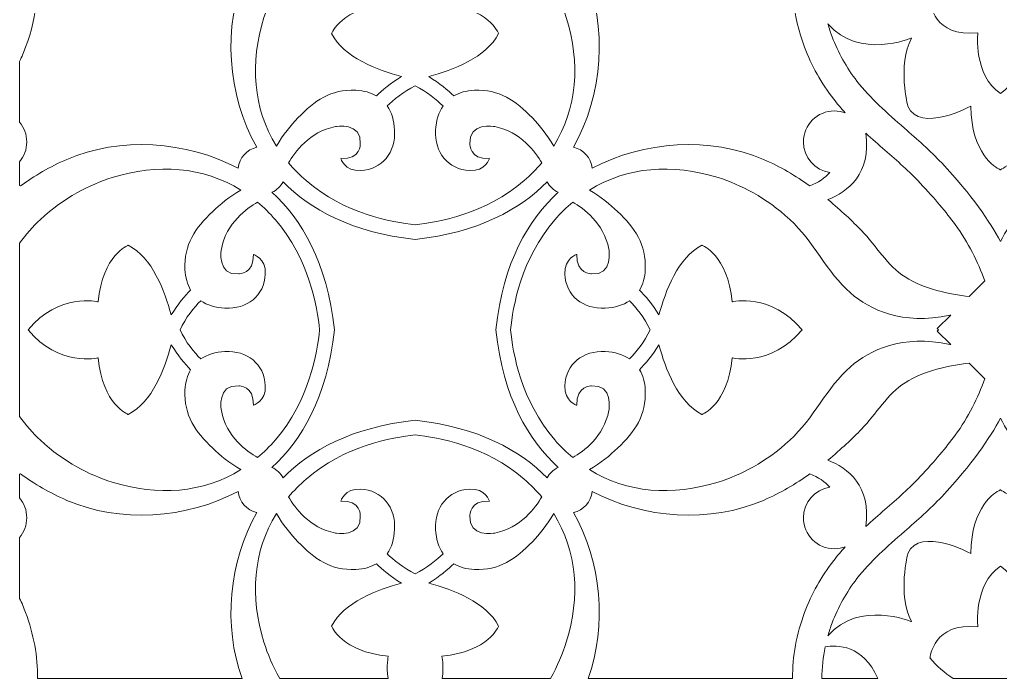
# Model space of a CAD drawing. Header units: millimetres. Extents: x -1200 to 1200, y -590 to 590.
# Drawn here: x -1200 to -593, y -590 to -182 of the extents above; entities that cross this region are included whole.
import ezdxf

# ---------------------------------------------------------------- set-up
doc = ezdxf.new("R2010")
doc.units = ezdxf.units.MM
doc.header["$MEASUREMENT"] = 0
doc.layers.add('Layer 1', color=7, linetype='Continuous')

msp = doc.modelspace()

# ---------------------------------------------------------------- linework, layer by layer
at = {"layer": 'Layer 1', "color": 250, "lineweight": 20}
for points, knots in [([(-1200.0497, -207.601), (-1200.0497, -207.601), (-1200.0497, -245.2338), (-1200.0497, -245.2338), (-1197.2765, -248.5623), (-1195.6077, -252.8428), (-1195.6077, -257.5129), (-1195.6077, -262.1831), (-1197.2765, -266.4647), (-1200.0497, -269.7931), (-1200.0497, -269.7931), (-1200.0497, -284.599), (-1200.0497, -284.599), (-1200.0497, -284.599), (-1199.5952, -284.7801), (-1199.5952, -284.7801), (-1190.8759, -278.6065), (-1181.1965, -272.8387), (-1170.8064, -268.3313), (-1138.3046, -254.2364), (-1096.509, -256.7724), (-1064.7497, -273.8875), (-1064.1457, -267.4351), (-1059.3965, -262.1831), (-1053.1951, -260.8241), (-1071.4789, -228.7891), (-1074.5084, -185.6988), (-1060.0626, -152.3729), (-1048.7918, -126.3692), (-1029.6325, -104.8169), (-1015.928, -91.5989), (-1006.9362, -82.9289), (-993.848, -75.2192), (-987.1677, -64.6206), (-979.7246, -52.8206), (-976.4541, -37.1582), (-975.0243, -24.8485), (-975.0243, -24.8485), (-983.3073, -16.564), (-983.3073, -16.564), (-993.4738, -20.6026), (-1003.3107, -25.4344), (-1013.049, -32.4788), (-1020.8043, -38.0909), (-1029.8186, -45.4517), (-1040.0664, -55.1094), (-1047.1981, -61.8293), (-1053.8216, -69.3976), (-1060.446, -76.9648), (-1070.3022, -88.2267), (-1080.1657, -99.4947), (-1092.0681, -108.7302), (-1101.965, -116.4114), (-1112.9338, -122.4823), (-1124.3745, -126.772), (-1143.9609, -134.1205), (-1164.9437, -136.214), (-1184.3623, -132.2529), (-1187.3043, -131.6527), (-1190.2097, -130.9121), (-1193.0694, -130.0323), (-1192.1918, -132.8938), (-1191.4514, -135.8), (-1190.8514, -138.7439), (-1186.8904, -158.1691), (-1188.9843, -179.1569), (-1196.3308, -198.749), (-1197.4504, -201.7356), (-1198.6911, -204.6886), (-1200.0497, -207.601)], [0, 0, 0, 0, 0.04347826, 0.04347826, 0.04347826, 0.08695652, 0.08695652, 0.08695652, 0.13043478, 0.13043478, 0.13043478, 0.17391304, 0.17391304, 0.17391304, 0.2173913, 0.2173913, 0.2173913, 0.26086957, 0.26086957, 0.26086957, 0.30434783, 0.30434783, 0.30434783, 0.34782609, 0.34782609, 0.34782609, 0.39130435, 0.39130435, 0.39130435, 0.43478261, 0.43478261, 0.43478261, 0.47826087, 0.47826087, 0.47826087, 0.52173913, 0.52173913, 0.52173913, 0.56521739, 0.56521739, 0.56521739, 0.60869565, 0.60869565, 0.60869565, 0.65217391, 0.65217391, 0.65217391, 0.69565217, 0.69565217, 0.69565217, 0.73913043, 0.73913043, 0.73913043, 0.7826087, 0.7826087, 0.7826087, 0.82608696, 0.82608696, 0.82608696, 0.86956522, 0.86956522, 0.86956522, 0.91304348, 0.91304348, 0.91304348, 0.95652174, 0.95652174, 0.95652174, 1, 1, 1, 1]), ([(-845.588, -273.8875), (-846.1931, -267.4351), (-850.9412, -262.1831), (-857.1436, -260.8241), (-838.8589, -228.7891), (-835.8304, -185.6988), (-850.2752, -152.3729), (-861.5449, -126.3692), (-880.7053, -104.8169), (-894.4086, -91.5989), (-903.4016, -82.9289), (-916.4897, -75.2192), (-923.17, -64.6206), (-930.611, -52.8206), (-933.8836, -37.1582), (-935.3135, -24.8485), (-935.3135, -24.8485), (-927.0294, -16.564), (-927.0294, -16.564), (-916.864, -20.6026), (-907.0271, -25.4344), (-897.2887, -32.4788), (-889.5344, -38.0909), (-880.5192, -45.4517), (-870.2724, -55.1094), (-863.1406, -61.8293), (-856.5151, -69.3976), (-849.8917, -76.9648), (-840.0355, -88.2267), (-830.1721, -99.4947), (-818.2697, -108.7302), (-808.3718, -116.4114), (-797.404, -122.4823), (-785.9633, -126.772), (-766.3768, -134.1205), (-745.3952, -136.214), (-725.9755, -132.2529), (-723.0334, -131.6527), (-720.1269, -130.9121), (-717.2684, -130.0323), (-718.146, -132.8938), (-718.8863, -135.8), (-719.4864, -138.7439), (-723.4473, -158.1691), (-721.3545, -179.1569), (-714.008, -198.749), (-709.7185, -210.1929), (-703.6493, -221.1639), (-695.9714, -231.0647), (-693.6904, -234.0035), (-691.2893, -236.8192), (-688.7917, -239.5404), (-690.8897, -238.7499), (-693.1656, -238.3176), (-695.5412, -238.3176), (-706.1368, -238.3176), (-714.7311, -246.9143), (-714.7311, -257.5129), (-714.7311, -267.1686), (-707.5992, -275.1601), (-698.3175, -276.5059), (-701.5646, -279.8902), (-705.6355, -282.7853), (-710.7426, -284.7801), (-719.4619, -278.6065), (-729.1412, -272.8387), (-739.5324, -268.3313), (-772.0331, -254.2364), (-813.8287, -256.7724), (-845.588, -273.8875)], [0, 0, 0, 0, 0.04347826, 0.04347826, 0.04347826, 0.08695652, 0.08695652, 0.08695652, 0.13043478, 0.13043478, 0.13043478, 0.17391304, 0.17391304, 0.17391304, 0.2173913, 0.2173913, 0.2173913, 0.26086957, 0.26086957, 0.26086957, 0.30434783, 0.30434783, 0.30434783, 0.34782609, 0.34782609, 0.34782609, 0.39130435, 0.39130435, 0.39130435, 0.43478261, 0.43478261, 0.43478261, 0.47826087, 0.47826087, 0.47826087, 0.52173913, 0.52173913, 0.52173913, 0.56521739, 0.56521739, 0.56521739, 0.60869565, 0.60869565, 0.60869565, 0.65217391, 0.65217391, 0.65217391, 0.69565217, 0.69565217, 0.69565217, 0.73913043, 0.73913043, 0.73913043, 0.7826087, 0.7826087, 0.7826087, 0.82608696, 0.82608696, 0.82608696, 0.86956522, 0.86956522, 0.86956522, 0.91304348, 0.91304348, 0.91304348, 0.95652174, 0.95652174, 0.95652174, 1, 1, 1, 1]), ([(-955.1693, -44.587), (-955.1693, -44.587), (-955.1053, -44.6481), (-955.1053, -44.6481), (-955.1053, -44.6481), (-946.7358, -36.2752), (-946.7358, -36.2752), (-946.7358, -36.2752), (-946.7968, -36.8275), (-946.7968, -36.8275), (-953.2056, -66.5452), (-943.5203, -86.357), (-933.0345, -98.4001), (-920.1915, -113.1491), (-901.1145, -121.1873), (-887.4894, -136.0126), (-873.8867, -150.8104), (-866.0022, -166.2898), (-861.5612, -180.4508), (-852.7077, -208.6782), (-854.8199, -236.7745), (-869.3094, -260.1425), (-873.491, -253.089), (-878.168, -247.3018), (-882.5704, -242.709), (-893.0023, -231.8256), (-902.9043, -224.832), (-918.487, -225.5237), (-923.5066, -225.7496), (-927.7656, -226.9743), (-931.2395, -229.0414), (-934.6158, -225.775), (-940.1603, -220.9045), (-946.7074, -217.0705), (-931.8487, -212.9445), (-911.0297, -205.2969), (-903.485, -190.3842), (-903.485, -190.3842), (-909.5165, -174.4816), (-938.5728, -171.7381), (-938.5728, -171.7381), (-932.8871, -147.9378), (-955.1693, -128.9835), (-977.4507, -147.9378), (-971.765, -171.7381), (-971.765, -171.7381), (-1000.8222, -174.4816), (-1006.8528, -190.3842), (-1006.8528, -190.3842), (-999.3091, -205.2969), (-978.489, -212.9445), (-963.6293, -217.0705), (-970.1775, -220.9045), (-975.7209, -225.775), (-979.0972, -229.0414), (-982.5711, -226.9743), (-986.8301, -225.7496), (-991.8507, -225.5237), (-1007.4335, -224.832), (-1017.3344, -231.8256), (-1027.7663, -242.709), (-1032.1697, -247.3018), (-1036.8477, -253.089), (-1041.0294, -260.1425), (-1055.5168, -236.7745), (-1057.6311, -208.6782), (-1048.7765, -180.4508), (-1044.3365, -166.2898), (-1036.4521, -150.8104), (-1022.8484, -136.0126), (-1009.2243, -121.1873), (-990.1463, -113.1491), (-977.3033, -98.4001), (-966.8185, -86.357), (-957.1331, -66.5452), (-963.5409, -36.8275), (-963.5409, -36.8275), (-963.6009, -36.2752), (-963.6009, -36.2752), (-963.6009, -36.2752), (-955.2304, -44.6481), (-955.2304, -44.6481), (-955.2304, -44.6481), (-955.1693, -44.587), (-955.1693, -44.587)], [0, 0, 0, 0, 0.03571429, 0.03571429, 0.03571429, 0.07142857, 0.07142857, 0.07142857, 0.10714286, 0.10714286, 0.10714286, 0.14285714, 0.14285714, 0.14285714, 0.17857143, 0.17857143, 0.17857143, 0.21428571, 0.21428571, 0.21428571, 0.25, 0.25, 0.25, 0.28571429, 0.28571429, 0.28571429, 0.32142857, 0.32142857, 0.32142857, 0.35714286, 0.35714286, 0.35714286, 0.39285714, 0.39285714, 0.39285714, 0.42857143, 0.42857143, 0.42857143, 0.46428571, 0.46428571, 0.46428571, 0.5, 0.5, 0.5, 0.53571429, 0.53571429, 0.53571429, 0.57142857, 0.57142857, 0.57142857, 0.60714286, 0.60714286, 0.60714286, 0.64285714, 0.64285714, 0.64285714, 0.67857143, 0.67857143, 0.67857143, 0.71428571, 0.71428571, 0.71428571, 0.75, 0.75, 0.75, 0.78571429, 0.78571429, 0.78571429, 0.82142857, 0.82142857, 0.82142857, 0.85714286, 0.85714286, 0.85714286, 0.89285714, 0.89285714, 0.89285714, 0.92857143, 0.92857143, 0.92857143, 0.96428571, 0.96428571, 0.96428571, 1, 1, 1, 1]), ([(-592.7694, -145.5075), (-585.1036, -147.5075), (-561.4728, -154.7482), (-549.182, -170.6873), (-549.182, -170.6873), (-551.3745, -193.1724), (-578.7873, -189.8816), (-578.7873, -189.8816), (-576.0802, -216.4591), (-592.7694, -227.5379), (-609.4585, -216.4591), (-606.7493, -189.8816), (-606.7493, -189.8816), (-634.1633, -193.1724), (-636.3558, -170.6873), (-636.3558, -170.6873), (-624.064, -154.7482), (-600.4331, -147.5075), (-592.7694, -145.5075)], [0, 0, 0, 0, 0.16666667, 0.16666667, 0.16666667, 0.33333333, 0.33333333, 0.33333333, 0.5, 0.5, 0.5, 0.66666667, 0.66666667, 0.66666667, 0.83333333, 0.83333333, 0.83333333, 1, 1, 1, 1]), ([(-592.7694, -319.2422), (-586.3016, -307.0353), (-575.2636, -290.5611), (-556.4501, -270.5845), (-549.2511, -262.941), (-541.2833, -255.9616), (-533.3165, -248.9854), (-522.732, -239.7173), (-512.1426, -230.4411), (-503.9877, -219.9248), (-497.408, -211.4431), (-492.2307, -202.0967), (-488.5921, -192.3942), (-487.6026, -189.7545), (-486.726, -187.0894), (-485.9643, -184.4069), (-505.3972, -206.8055), (-537.667, -193.1724), (-537.667, -193.1724), (-528.8958, -210.1736), (-535.4745, -235.4001), (-535.4745, -235.4001), (-543.1504, -252.4013), (-574.4013, -235.4001), (-574.4013, -235.4001), (-574.8925, -264.89), (-589.4735, -273.2334), (-592.4958, -274.6484), (-592.4958, -274.6484), (-592.4958, -274.8844), (-592.4958, -274.8844), (-592.4958, -274.8844), (-592.5924, -274.8488), (-592.7694, -274.7725), (-592.9463, -274.8488), (-593.0409, -274.8844), (-593.0409, -274.8844), (-593.0409, -274.8844), (-593.0409, -274.6484), (-593.0409, -274.6484), (-596.0633, -273.2334), (-610.6453, -264.89), (-611.1355, -235.4001), (-611.1355, -235.4001), (-642.3864, -252.4013), (-650.0623, -235.4001), (-650.0623, -235.4001), (-656.6419, -210.1736), (-647.8697, -193.1724), (-647.8697, -193.1724), (-680.1416, -206.8076), (-699.5724, -184.4048), (-698.8108, -187.0894), (-697.9361, -189.7545), (-696.9457, -192.3942), (-693.308, -202.0967), (-688.1297, -211.4431), (-681.5511, -219.9248), (-673.3972, -230.4401), (-662.8046, -239.7173), (-652.2202, -248.9854), (-644.2534, -255.9616), (-636.2867, -262.941), (-629.0877, -270.5845), (-610.2751, -290.5611), (-599.2352, -307.0353), (-592.7694, -319.2422)], [0, 0, 0, 0, 0.04545455, 0.04545455, 0.04545455, 0.09090909, 0.09090909, 0.09090909, 0.13636364, 0.13636364, 0.13636364, 0.18181818, 0.18181818, 0.18181818, 0.22727273, 0.22727273, 0.22727273, 0.27272727, 0.27272727, 0.27272727, 0.31818182, 0.31818182, 0.31818182, 0.36363636, 0.36363636, 0.36363636, 0.40909091, 0.40909091, 0.40909091, 0.45454545, 0.45454545, 0.45454545, 0.5, 0.5, 0.5, 0.54545455, 0.54545455, 0.54545455, 0.59090909, 0.59090909, 0.59090909, 0.63636364, 0.63636364, 0.63636364, 0.68181818, 0.68181818, 0.68181818, 0.72727273, 0.72727273, 0.72727273, 0.77272727, 0.77272727, 0.77272727, 0.81818182, 0.81818182, 0.81818182, 0.86363636, 0.86363636, 0.86363636, 0.90909091, 0.90909091, 0.90909091, 0.95454545, 0.95454545, 0.95454545, 1, 1, 1, 1]), ([(-955.1693, -222.8769), (-948.0284, -226.1331), (-941.5992, -231.6761), (-937.8731, -235.2709), (-940.6219, -239.282), (-942.1707, -244.3763), (-942.4758, -250.2753), (-943.1897, -264.0497), (-934.8671, -274.6708), (-921.3283, -275.3085), (-911.4965, -275.7714), (-909.1839, -267.8817), (-909.1839, -267.8817), (-921.5215, -268.431), (-921.247, -258.8038), (-921.247, -258.8038), (-922.3432, -245.0517), (-905.8931, -248.075), (-905.8931, -248.075), (-889.6362, -251.1348), (-880.4612, -264.0111), (-876.7992, -270.4736), (-880.0371, -274.3381), (-883.6656, -278.0328), (-887.702, -281.53), (-911.3195, -302.001), (-940.8293, -307.431), (-955.1693, -308.8704), (-969.5094, -307.431), (-999.0182, -302.001), (-1022.6358, -281.53), (-1026.6721, -278.0328), (-1030.3016, -274.3381), (-1033.5395, -270.4736), (-1029.8765, -264.0111), (-1020.7016, -251.1348), (-1004.4447, -248.075), (-1004.4447, -248.075), (-987.9944, -245.0517), (-989.0908, -258.8038), (-989.0908, -258.8038), (-988.8161, -268.431), (-1001.1548, -267.8817), (-1001.1548, -267.8817), (-998.8413, -275.7714), (-989.0093, -275.3085), (-975.4707, -274.6708), (-967.149, -264.0497), (-967.863, -250.2753), (-968.168, -244.3763), (-969.7159, -239.282), (-972.4656, -235.2709), (-968.7385, -231.6761), (-962.3094, -226.1331), (-955.1693, -222.8769)], [0, 0, 0, 0, 0.05555556, 0.05555556, 0.05555556, 0.11111111, 0.11111111, 0.11111111, 0.16666667, 0.16666667, 0.16666667, 0.22222222, 0.22222222, 0.22222222, 0.27777778, 0.27777778, 0.27777778, 0.33333333, 0.33333333, 0.33333333, 0.38888889, 0.38888889, 0.38888889, 0.44444444, 0.44444444, 0.44444444, 0.5, 0.5, 0.5, 0.55555556, 0.55555556, 0.55555556, 0.61111111, 0.61111111, 0.61111111, 0.66666667, 0.66666667, 0.66666667, 0.72222222, 0.72222222, 0.72222222, 0.77777778, 0.77777778, 0.77777778, 0.83333333, 0.83333333, 0.83333333, 0.88888889, 0.88888889, 0.88888889, 0.94444444, 0.94444444, 0.94444444, 1, 1, 1, 1]), ([(-699.5664, -293.2924), (-691.3554, -299.992), (-684.3293, -306.7169), (-678.7748, -312.4806), (-670.1063, -321.473), (-662.3989, -334.5659), (-651.8043, -341.2492), (-640.0067, -348.6923), (-624.3507, -351.9658), (-612.0436, -353.396), (-612.0436, -353.396), (-602.3805, -343.7282), (-602.3805, -343.7282), (-606.9355, -331.6892), (-612.3151, -320.176), (-620.8158, -308.6355), (-626.2809, -301.2177), (-633.3142, -292.6922), (-642.366, -283.0813), (-649.0829, -275.9484), (-656.649, -269.3211), (-664.2141, -262.6958), (-668.2067, -259.1985), (-672.2012, -255.7012), (-676.1043, -252.1124), (-672.5297, -277.2952), (-687.2744, -288.4229), (-699.5664, -293.2924)], [0, 0, 0, 0, 0.11111111, 0.11111111, 0.11111111, 0.22222222, 0.22222222, 0.22222222, 0.33333333, 0.33333333, 0.33333333, 0.44444444, 0.44444444, 0.44444444, 0.55555556, 0.55555556, 0.55555556, 0.66666667, 0.66666667, 0.66666667, 0.77777778, 0.77777778, 0.77777778, 0.88888889, 0.88888889, 0.88888889, 1, 1, 1, 1]), ([(-1200.0497, -320.3398), (-1200.0497, -320.3398), (-1200.0497, -427.6669), (-1200.0497, -427.6669), (-1196.168, -432.9067), (-1192.0311, -437.9726), (-1187.1619, -442.4494), (-1172.3683, -456.0561), (-1156.8925, -463.9428), (-1142.7355, -468.385), (-1114.5172, -477.2412), (-1086.428, -475.1283), (-1063.0687, -460.6367), (-1070.1192, -456.4528), (-1075.9037, -451.7735), (-1080.4962, -447.3699), (-1091.3755, -436.935), (-1098.368, -427.0302), (-1097.6755, -411.4429), (-1097.4517, -406.4218), (-1096.2264, -402.1626), (-1094.1599, -398.6867), (-1097.4263, -395.3094), (-1102.2935, -389.7635), (-1106.1283, -383.2145), (-1110.2531, -398.0774), (-1117.8965, -418.9023), (-1132.805, -426.4492), (-1132.805, -426.4492), (-1148.705, -420.416), (-1151.4456, -391.3514), (-1151.4456, -391.3514), (-1175.766, -397.1669), (-1194.8135, -374.0044), (-1175.766, -350.8418), (-1151.4456, -356.6563), (-1151.4456, -356.6563), (-1148.705, -327.5907), (-1132.805, -321.5575), (-1132.805, -321.5575), (-1117.8965, -329.1033), (-1110.2531, -349.9293), (-1106.1283, -364.7922), (-1102.2935, -358.2433), (-1097.4263, -352.6972), (-1094.1599, -349.321), (-1096.2264, -345.8451), (-1097.4517, -341.5859), (-1097.6755, -336.5648), (-1098.368, -320.9756), (-1091.3755, -311.0717), (-1080.4962, -300.6379), (-1075.9037, -296.2322), (-1070.1192, -291.5549), (-1063.0687, -287.3721), (-1086.428, -272.8784), (-1114.5172, -270.7655), (-1142.7355, -279.6227), (-1156.8925, -284.064), (-1172.3683, -291.9507), (-1187.1619, -305.5563), (-1192.0311, -310.0341), (-1196.168, -315.1), (-1200.0497, -320.3398)], [0, 0, 0, 0, 0.04761905, 0.04761905, 0.04761905, 0.0952381, 0.0952381, 0.0952381, 0.14285714, 0.14285714, 0.14285714, 0.19047619, 0.19047619, 0.19047619, 0.23809524, 0.23809524, 0.23809524, 0.28571429, 0.28571429, 0.28571429, 0.33333333, 0.33333333, 0.33333333, 0.38095238, 0.38095238, 0.38095238, 0.42857143, 0.42857143, 0.42857143, 0.47619048, 0.47619048, 0.47619048, 0.52380952, 0.52380952, 0.52380952, 0.57142857, 0.57142857, 0.57142857, 0.61904762, 0.61904762, 0.61904762, 0.66666667, 0.66666667, 0.66666667, 0.71428571, 0.71428571, 0.71428571, 0.76190476, 0.76190476, 0.76190476, 0.80952381, 0.80952381, 0.80952381, 0.85714286, 0.85714286, 0.85714286, 0.9047619, 0.9047619, 0.9047619, 0.95238095, 0.95238095, 0.95238095, 1, 1, 1, 1]), ([(-715.5243, -374.0044), (-734.5727, -397.1669), (-758.8921, -391.3514), (-758.8921, -391.3514), (-761.6337, -420.416), (-777.5328, -426.4492), (-777.5328, -426.4492), (-792.4403, -418.9023), (-800.0856, -398.0774), (-804.2094, -383.2145), (-808.0443, -389.7635), (-812.9125, -395.3094), (-816.1788, -398.6867), (-814.1104, -402.1626), (-812.887, -406.4218), (-812.6623, -411.4429), (-811.9707, -427.0302), (-818.9613, -436.935), (-829.8416, -447.3699), (-834.4341, -451.7735), (-840.2185, -456.4528), (-847.2701, -460.6367), (-823.9087, -475.1283), (-795.8215, -477.2412), (-767.6012, -468.385), (-753.4443, -463.9428), (-737.9683, -456.0561), (-723.1758, -442.4494), (-708.3548, -428.8205), (-700.3178, -409.739), (-685.5751, -396.8913), (-673.5355, -386.4025), (-653.7273, -376.7143), (-624.0202, -383.125), (-624.0202, -383.125), (-623.468, -383.186), (-623.468, -383.186), (-623.468, -383.186), (-631.8375, -374.8141), (-631.8375, -374.8141), (-631.8375, -374.8141), (-631.029, -374.0044), (-631.029, -374.0044), (-631.029, -374.0044), (-631.8375, -373.1957), (-631.8375, -373.1957), (-631.8375, -373.1957), (-623.468, -364.8228), (-623.468, -364.8228), (-623.468, -364.8228), (-624.0202, -364.8828), (-624.0202, -364.8828), (-653.7273, -371.2924), (-673.5355, -361.6042), (-685.5751, -351.1144), (-700.3178, -338.2697), (-708.3548, -319.1862), (-723.1758, -305.5563), (-737.9683, -291.9507), (-753.4443, -284.064), (-767.6012, -279.6227), (-795.8215, -270.7655), (-823.9087, -272.8784), (-847.2701, -287.3721), (-840.2185, -291.5549), (-834.4341, -296.2322), (-829.8416, -300.6379), (-818.9613, -311.0717), (-811.9707, -320.9756), (-812.6623, -336.5648), (-812.887, -341.5859), (-814.1104, -345.8451), (-816.1788, -349.321), (-812.9125, -352.6972), (-808.0443, -358.2433), (-804.2094, -364.7922), (-800.0856, -349.9293), (-792.4403, -329.1033), (-777.5328, -321.5575), (-777.5328, -321.5575), (-761.6337, -327.5907), (-758.8921, -356.6563), (-758.8921, -356.6563), (-734.5727, -350.8418), (-715.5243, -374.0044)], [0, 0, 0, 0, 0.03571429, 0.03571429, 0.03571429, 0.07142857, 0.07142857, 0.07142857, 0.10714286, 0.10714286, 0.10714286, 0.14285714, 0.14285714, 0.14285714, 0.17857143, 0.17857143, 0.17857143, 0.21428571, 0.21428571, 0.21428571, 0.25, 0.25, 0.25, 0.28571429, 0.28571429, 0.28571429, 0.32142857, 0.32142857, 0.32142857, 0.35714286, 0.35714286, 0.35714286, 0.39285714, 0.39285714, 0.39285714, 0.42857143, 0.42857143, 0.42857143, 0.46428571, 0.46428571, 0.46428571, 0.5, 0.5, 0.5, 0.53571429, 0.53571429, 0.53571429, 0.57142857, 0.57142857, 0.57142857, 0.60714286, 0.60714286, 0.60714286, 0.64285714, 0.64285714, 0.64285714, 0.67857143, 0.67857143, 0.67857143, 0.71428571, 0.71428571, 0.71428571, 0.75, 0.75, 0.75, 0.78571429, 0.78571429, 0.78571429, 0.82142857, 0.82142857, 0.82142857, 0.85714286, 0.85714286, 0.85714286, 0.89285714, 0.89285714, 0.89285714, 0.92857143, 0.92857143, 0.92857143, 0.96428571, 0.96428571, 0.96428571, 1, 1, 1, 1]), ([(-955.1693, -430.0239), (-915.7758, -434.3583), (-890.107, -448.7482), (-873.3751, -465.7311), (-871.8619, -462.9062), (-869.4588, -460.6316), (-866.5412, -459.2777), (-884.8534, -442.5482), (-900.7036, -416.0297), (-905.1721, -374.0044), (-900.7036, -331.978), (-884.8534, -305.4586), (-866.5412, -288.73), (-869.4588, -287.3771), (-871.8619, -285.0995), (-873.3751, -282.2767), (-890.107, -299.2585), (-915.7758, -313.6484), (-955.1693, -317.9839), (-994.5629, -313.6484), (-1020.2307, -299.2585), (-1036.9626, -282.2767), (-1038.4769, -285.0995), (-1040.8778, -287.3771), (-1043.7954, -288.73), (-1025.4833, -305.4586), (-1009.6342, -331.978), (-1005.1657, -374.0044), (-1009.6342, -416.0297), (-1025.4833, -442.5482), (-1043.7954, -459.2777), (-1040.8778, -460.6316), (-1038.4769, -462.9062), (-1036.9626, -465.7311), (-1020.2307, -448.7482), (-994.5629, -434.3583), (-955.1693, -430.0239)], [0, 0, 0, 0, 0.08333333, 0.08333333, 0.08333333, 0.16666667, 0.16666667, 0.16666667, 0.25, 0.25, 0.25, 0.33333333, 0.33333333, 0.33333333, 0.41666667, 0.41666667, 0.41666667, 0.5, 0.5, 0.5, 0.58333333, 0.58333333, 0.58333333, 0.66666667, 0.66666667, 0.66666667, 0.75, 0.75, 0.75, 0.83333333, 0.83333333, 0.83333333, 0.91666667, 0.91666667, 0.91666667, 1, 1, 1, 1]), ([(-1014.2795, -374.0044), (-1015.6057, -388.0484), (-1020.8602, -418.1933), (-1041.6874, -442.2379), (-1045.1836, -446.2743), (-1048.8772, -449.9038), (-1052.7385, -453.1427), (-1059.1992, -449.4806), (-1072.0728, -440.302), (-1075.1308, -424.0404), (-1075.1308, -424.0404), (-1078.1551, -407.5856), (-1064.406, -408.6832), (-1064.406, -408.6832), (-1054.7826, -408.4074), (-1055.3307, -420.7497), (-1055.3307, -420.7497), (-1047.4422, -418.4354), (-1047.9049, -408.6018), (-1048.5437, -395.0602), (-1059.1616, -386.7341), (-1072.9311, -387.4472), (-1078.8304, -387.7524), (-1083.9213, -389.3027), (-1087.9321, -392.0512), (-1091.6491, -388.1949), (-1097.4538, -381.4434), (-1100.6542, -374.0044), (-1097.4538, -366.5633), (-1091.6491, -359.8118), (-1087.9321, -355.9555), (-1083.9213, -358.7061), (-1078.8304, -360.2543), (-1072.9311, -360.5595), (-1059.1616, -361.2726), (-1048.5437, -352.9485), (-1047.9049, -339.407), (-1047.4422, -329.5723), (-1055.3307, -327.2571), (-1055.3307, -327.2571), (-1054.7826, -339.6002), (-1064.406, -339.3235), (-1064.406, -339.3235), (-1078.1551, -340.4201), (-1075.1308, -323.9653), (-1075.1308, -323.9653), (-1072.0728, -307.7047), (-1059.1992, -298.5261), (-1052.7385, -294.862), (-1048.8772, -298.1029), (-1045.1836, -301.7324), (-1041.6874, -305.7688), (-1020.8602, -329.8144), (-1015.6057, -359.9593), (-1014.2795, -374.0044)], [0, 0, 0, 0, 0.05555556, 0.05555556, 0.05555556, 0.11111111, 0.11111111, 0.11111111, 0.16666667, 0.16666667, 0.16666667, 0.22222222, 0.22222222, 0.22222222, 0.27777778, 0.27777778, 0.27777778, 0.33333333, 0.33333333, 0.33333333, 0.38888889, 0.38888889, 0.38888889, 0.44444444, 0.44444444, 0.44444444, 0.5, 0.5, 0.5, 0.55555556, 0.55555556, 0.55555556, 0.61111111, 0.61111111, 0.61111111, 0.66666667, 0.66666667, 0.66666667, 0.72222222, 0.72222222, 0.72222222, 0.77777778, 0.77777778, 0.77777778, 0.83333333, 0.83333333, 0.83333333, 0.88888889, 0.88888889, 0.88888889, 0.94444444, 0.94444444, 0.94444444, 1, 1, 1, 1]), ([(-896.0592, -374.0044), (-894.7321, -388.0484), (-889.4785, -418.1933), (-868.6514, -442.2379), (-865.1552, -446.2743), (-861.4616, -449.9038), (-857.5992, -453.1427), (-851.1385, -449.4806), (-838.2659, -440.302), (-835.207, -424.0404), (-835.207, -424.0404), (-832.1836, -407.5856), (-845.9327, -408.6832), (-845.9327, -408.6832), (-855.5561, -408.4074), (-855.006, -420.7497), (-855.006, -420.7497), (-862.8955, -418.4354), (-862.4327, -408.6018), (-861.7951, -395.0602), (-851.1752, -386.7341), (-837.4056, -387.4472), (-831.5084, -387.7524), (-826.4144, -389.3027), (-822.4056, -392.0512), (-818.6867, -388.1949), (-812.884, -381.4434), (-809.6836, -374.0044), (-812.884, -366.5633), (-818.6867, -359.8118), (-822.4056, -355.9555), (-826.4144, -358.7061), (-831.5084, -360.2543), (-837.4056, -360.5595), (-851.1752, -361.2726), (-861.7951, -352.9485), (-862.4327, -339.407), (-862.8955, -329.5723), (-855.006, -327.2571), (-855.006, -327.2571), (-855.5561, -339.6002), (-845.9327, -339.3235), (-845.9327, -339.3235), (-832.1836, -340.4201), (-835.207, -323.9653), (-835.207, -323.9653), (-838.2659, -307.7047), (-851.1385, -298.5261), (-857.5992, -294.862), (-861.4616, -298.1029), (-865.1552, -301.7324), (-868.6514, -305.7688), (-889.4785, -329.8144), (-894.7321, -359.9593), (-896.0592, -374.0044)], [0, 0, 0, 0, 0.05555556, 0.05555556, 0.05555556, 0.11111111, 0.11111111, 0.11111111, 0.16666667, 0.16666667, 0.16666667, 0.22222222, 0.22222222, 0.22222222, 0.27777778, 0.27777778, 0.27777778, 0.33333333, 0.33333333, 0.33333333, 0.38888889, 0.38888889, 0.38888889, 0.44444444, 0.44444444, 0.44444444, 0.5, 0.5, 0.5, 0.55555556, 0.55555556, 0.55555556, 0.61111111, 0.61111111, 0.61111111, 0.66666667, 0.66666667, 0.66666667, 0.72222222, 0.72222222, 0.72222222, 0.77777778, 0.77777778, 0.77777778, 0.83333333, 0.83333333, 0.83333333, 0.88888889, 0.88888889, 0.88888889, 0.94444444, 0.94444444, 0.94444444, 1, 1, 1, 1]), ([(-699.5664, -454.7143), (-691.3554, -448.0158), (-684.3293, -441.2898), (-678.7748, -435.5281), (-670.1063, -426.5327), (-662.3989, -413.4408), (-651.8043, -406.7596), (-640.0067, -399.3154), (-624.3507, -396.0419), (-612.0436, -394.6116), (-612.0436, -394.6116), (-602.3805, -404.2795), (-602.3805, -404.2795), (-606.9355, -416.3186), (-612.3151, -427.8317), (-620.8158, -439.3713), (-626.2809, -446.791), (-633.3142, -455.3156), (-642.366, -464.9274), (-649.0829, -472.0593), (-656.649, -478.6856), (-664.2141, -485.3119), (-668.2067, -488.8082), (-672.2012, -492.3055), (-676.1043, -495.8953), (-672.5297, -470.7125), (-687.2744, -459.5839), (-699.5664, -454.7143)], [0, 0, 0, 0, 0.11111111, 0.11111111, 0.11111111, 0.22222222, 0.22222222, 0.22222222, 0.33333333, 0.33333333, 0.33333333, 0.44444444, 0.44444444, 0.44444444, 0.55555556, 0.55555556, 0.55555556, 0.66666667, 0.66666667, 0.66666667, 0.77777778, 0.77777778, 0.77777778, 0.88888889, 0.88888889, 0.88888889, 1, 1, 1, 1]), ([(-592.7694, -428.7645), (-586.3016, -440.9714), (-575.2636, -457.4456), (-556.4501, -477.4232), (-549.2511, -485.0658), (-541.2833, -492.0451), (-533.3165, -499.0213), (-522.732, -508.2914), (-512.1426, -517.5657), (-503.9877, -528.0829), (-497.408, -536.5646), (-492.2307, -545.91), (-488.5921, -555.6125), (-487.6026, -558.2522), (-486.726, -560.9174), (-485.9643, -563.5988), (-505.3972, -541.2002), (-537.667, -554.8353), (-537.667, -554.8353), (-528.8958, -537.8341), (-535.4745, -512.6076), (-535.4745, -512.6076), (-543.1504, -495.6054), (-574.4013, -512.6076), (-574.4013, -512.6076), (-574.8925, -483.1167), (-589.4735, -474.7734), (-592.4958, -473.3583), (-592.4958, -473.3583), (-592.4958, -473.1213), (-592.4958, -473.1213), (-592.4958, -473.1213), (-592.5924, -473.1569), (-592.7694, -473.2342), (-592.9463, -473.1569), (-593.0409, -473.1213), (-593.0409, -473.1213), (-593.0409, -473.1213), (-593.0409, -473.3583), (-593.0409, -473.3583), (-596.0633, -474.7734), (-610.6453, -483.1167), (-611.1355, -512.6076), (-611.1355, -512.6076), (-642.3864, -495.6054), (-650.0623, -512.6076), (-650.0623, -512.6076), (-656.6419, -537.8341), (-647.8697, -554.8353), (-647.8697, -554.8353), (-680.1416, -541.2002), (-699.5724, -563.6019), (-698.8108, -560.9205), (-697.9361, -558.2522), (-696.9457, -555.6125), (-693.308, -545.91), (-688.1297, -536.5646), (-681.5511, -528.0829), (-673.3972, -517.5666), (-662.8046, -508.2914), (-652.2202, -499.0213), (-644.2534, -492.0451), (-636.2867, -485.0658), (-629.0877, -477.4232), (-610.2751, -457.4456), (-599.2352, -440.9714), (-592.7694, -428.7645)], [0, 0, 0, 0, 0.04545455, 0.04545455, 0.04545455, 0.09090909, 0.09090909, 0.09090909, 0.13636364, 0.13636364, 0.13636364, 0.18181818, 0.18181818, 0.18181818, 0.22727273, 0.22727273, 0.22727273, 0.27272727, 0.27272727, 0.27272727, 0.31818182, 0.31818182, 0.31818182, 0.36363636, 0.36363636, 0.36363636, 0.40909091, 0.40909091, 0.40909091, 0.45454545, 0.45454545, 0.45454545, 0.5, 0.5, 0.5, 0.54545455, 0.54545455, 0.54545455, 0.59090909, 0.59090909, 0.59090909, 0.63636364, 0.63636364, 0.63636364, 0.68181818, 0.68181818, 0.68181818, 0.72727273, 0.72727273, 0.72727273, 0.77272727, 0.77272727, 0.77272727, 0.81818182, 0.81818182, 0.81818182, 0.86363636, 0.86363636, 0.86363636, 0.90909091, 0.90909091, 0.90909091, 0.95454545, 0.95454545, 0.95454545, 1, 1, 1, 1]), ([(-955.1693, -525.1298), (-948.0284, -521.8747), (-941.5992, -516.3297), (-937.8731, -512.7358), (-940.6219, -508.7258), (-942.1707, -503.6304), (-942.4758, -497.7315), (-943.1897, -483.957), (-934.8671, -473.337), (-921.3283, -472.6982), (-911.4965, -472.2353), (-909.1839, -480.1271), (-909.1839, -480.1271), (-921.5215, -479.5768), (-921.247, -489.2029), (-921.247, -489.2029), (-922.3432, -502.957), (-905.8931, -499.9307), (-905.8931, -499.9307), (-889.6362, -496.8719), (-880.4612, -483.9956), (-876.7992, -477.532), (-880.0371, -473.6686), (-883.6656, -469.976), (-887.702, -466.4788), (-911.3195, -446.0067), (-940.8293, -440.5767), (-955.1693, -439.1353), (-969.5094, -440.5767), (-999.0182, -446.0067), (-1022.6358, -466.4788), (-1026.6721, -469.976), (-1030.3016, -473.6686), (-1033.5395, -477.532), (-1029.8765, -483.9956), (-1020.7016, -496.8719), (-1004.4447, -499.9307), (-1004.4447, -499.9307), (-987.9944, -502.957), (-989.0908, -489.2029), (-989.0908, -489.2029), (-988.8161, -479.5768), (-1001.1548, -480.1271), (-1001.1548, -480.1271), (-998.8413, -472.2353), (-989.0093, -472.6982), (-975.4707, -473.337), (-967.149, -483.957), (-967.863, -497.7315), (-968.168, -503.6304), (-969.7159, -508.7258), (-972.4656, -512.7358), (-968.7385, -516.3297), (-962.3094, -521.8747), (-955.1693, -525.1298)], [0, 0, 0, 0, 0.05555556, 0.05555556, 0.05555556, 0.11111111, 0.11111111, 0.11111111, 0.16666667, 0.16666667, 0.16666667, 0.22222222, 0.22222222, 0.22222222, 0.27777778, 0.27777778, 0.27777778, 0.33333333, 0.33333333, 0.33333333, 0.38888889, 0.38888889, 0.38888889, 0.44444444, 0.44444444, 0.44444444, 0.5, 0.5, 0.5, 0.55555556, 0.55555556, 0.55555556, 0.61111111, 0.61111111, 0.61111111, 0.66666667, 0.66666667, 0.66666667, 0.72222222, 0.72222222, 0.72222222, 0.77777778, 0.77777778, 0.77777778, 0.83333333, 0.83333333, 0.83333333, 0.88888889, 0.88888889, 0.88888889, 0.94444444, 0.94444444, 0.94444444, 1, 1, 1, 1]), ([(-1188.8816, -590.0217), (-1188.8816, -590.0217), (-1062.2948, -590.0217), (-1062.2948, -590.0217), (-1074.1239, -557.5798), (-1070.468, -517.4476), (-1053.1951, -487.1827), (-1059.3965, -485.8236), (-1064.1457, -480.5737), (-1064.7497, -474.1203), (-1096.509, -491.2343), (-1138.3046, -493.7713), (-1170.8064, -479.6754), (-1181.1965, -475.167), (-1190.8759, -469.4023), (-1199.5952, -463.2266), (-1199.5952, -463.2266), (-1200.0497, -463.4077), (-1200.0497, -463.4077), (-1200.0497, -463.4077), (-1200.0497, -478.2147), (-1200.0497, -478.2147), (-1197.2765, -481.542), (-1195.6077, -485.8246), (-1195.6077, -490.4948), (-1195.6077, -495.165), (-1197.2765, -499.4465), (-1200.0497, -502.7739), (-1200.0497, -502.7739), (-1200.0497, -540.4057), (-1200.0497, -540.4057), (-1198.6911, -543.3171), (-1197.4504, -546.2722), (-1196.3308, -549.2588), (-1191.3609, -562.5124), (-1188.7962, -576.4059), (-1188.8816, -590.0217)], [0, 0, 0, 0, 0.08333333, 0.08333333, 0.08333333, 0.16666667, 0.16666667, 0.16666667, 0.25, 0.25, 0.25, 0.33333333, 0.33333333, 0.33333333, 0.41666667, 0.41666667, 0.41666667, 0.5, 0.5, 0.5, 0.58333333, 0.58333333, 0.58333333, 0.66666667, 0.66666667, 0.66666667, 0.75, 0.75, 0.75, 0.83333333, 0.83333333, 0.83333333, 0.91666667, 0.91666667, 0.91666667, 1, 1, 1, 1]), ([(-848.0439, -590.0217), (-848.0439, -590.0217), (-721.4561, -590.0217), (-721.4561, -590.0217), (-721.5426, -576.4059), (-718.9779, -562.5124), (-714.008, -549.2588), (-709.7185, -537.8148), (-703.6493, -526.8428), (-695.9714, -516.9431), (-693.6904, -514.0032), (-691.2893, -511.1895), (-688.7917, -508.4674), (-690.8897, -509.2568), (-693.1656, -509.6891), (-695.5412, -509.6891), (-706.1368, -509.6891), (-714.7311, -501.0945), (-714.7311, -490.4948), (-714.7311, -480.8391), (-707.5992, -472.8487), (-698.3175, -471.5008), (-701.5646, -468.1165), (-705.6355, -465.2214), (-710.7426, -463.2266), (-719.4619, -469.4023), (-729.1412, -475.167), (-739.5324, -479.6754), (-772.0331, -493.7713), (-813.8287, -491.2343), (-845.588, -474.1203), (-846.1931, -480.5737), (-850.9412, -485.8236), (-857.1436, -487.1827), (-839.8698, -517.4476), (-836.2158, -557.5798), (-848.0439, -590.0217)], [0, 0, 0, 0, 0.08333333, 0.08333333, 0.08333333, 0.16666667, 0.16666667, 0.16666667, 0.25, 0.25, 0.25, 0.33333333, 0.33333333, 0.33333333, 0.41666667, 0.41666667, 0.41666667, 0.5, 0.5, 0.5, 0.58333333, 0.58333333, 0.58333333, 0.66666667, 0.66666667, 0.66666667, 0.75, 0.75, 0.75, 0.83333333, 0.83333333, 0.83333333, 0.91666667, 0.91666667, 0.91666667, 1, 1, 1, 1]), ([(-1038.9731, -590.0217), (-1038.9731, -590.0217), (-971.9033, -590.0217), (-971.9033, -590.0217), (-973.1266, -581.9743), (-971.765, -576.2686), (-971.765, -576.2686), (-1000.8222, -573.5261), (-1006.8528, -557.6225), (-1006.8528, -557.6225), (-999.3091, -542.7108), (-978.489, -535.0622), (-963.6293, -530.9372), (-970.1775, -527.1023), (-975.7209, -522.2327), (-979.0972, -518.9653), (-982.5711, -521.0334), (-986.8301, -522.2582), (-991.8507, -522.4809), (-1007.4335, -523.1757), (-1017.3344, -516.1812), (-1027.7663, -505.2987), (-1032.1697, -500.7048), (-1036.8477, -494.9188), (-1041.0294, -487.8642), (-1055.5168, -511.2322), (-1057.6311, -539.3285), (-1048.7765, -567.5559), (-1046.5087, -574.7895), (-1043.3409, -582.367), (-1038.9731, -590.0217)], [0, 0, 0, 0, 0.1, 0.1, 0.1, 0.2, 0.2, 0.2, 0.3, 0.3, 0.3, 0.4, 0.4, 0.4, 0.5, 0.5, 0.5, 0.6, 0.6, 0.6, 0.7, 0.7, 0.7, 0.8, 0.8, 0.8, 0.9, 0.9, 0.9, 1, 1, 1, 1]), ([(-938.4354, -590.0217), (-938.4354, -590.0217), (-871.3657, -590.0217), (-871.3657, -590.0217), (-866.9968, -582.367), (-863.83, -574.7895), (-861.5612, -567.5559), (-852.7077, -539.3285), (-854.8199, -511.2322), (-869.3094, -487.8642), (-873.491, -494.9188), (-878.168, -500.7048), (-882.5704, -505.2987), (-893.0023, -516.1812), (-902.9043, -523.1757), (-918.487, -522.4809), (-923.5066, -522.2582), (-927.7656, -521.0334), (-931.2395, -518.9653), (-934.6158, -522.2327), (-940.1603, -527.1023), (-946.7074, -530.9372), (-931.8487, -535.0622), (-911.0297, -542.7108), (-903.485, -557.6225), (-903.485, -557.6225), (-909.5165, -573.5261), (-938.5728, -576.2686), (-938.5728, -576.2686), (-937.2121, -581.9743), (-938.4354, -590.0217)], [0, 0, 0, 0, 0.1, 0.1, 0.1, 0.2, 0.2, 0.2, 0.3, 0.3, 0.3, 0.4, 0.4, 0.4, 0.5, 0.5, 0.5, 0.6, 0.6, 0.6, 0.7, 0.7, 0.7, 0.8, 0.8, 0.8, 0.9, 0.9, 0.9, 1, 1, 1, 1]), ([(-622.0291, -590.0217), (-622.0291, -590.0217), (-563.5077, -590.0217), (-563.5077, -590.0217), (-558.1697, -586.5966), (-553.1002, -582.4005), (-549.182, -577.3204), (-549.182, -577.3204), (-551.3745, -554.8353), (-578.7873, -558.1251), (-578.7873, -558.1251), (-576.0802, -531.5486), (-592.7694, -520.4688), (-609.4585, -531.5486), (-606.7493, -558.1251), (-606.7493, -558.1251), (-634.1633, -554.8353), (-636.3558, -577.3204), (-636.3558, -577.3204), (-632.4375, -582.4005), (-627.367, -586.5966), (-622.0291, -590.0217)], [0, 0, 0, 0, 0.14285714, 0.14285714, 0.14285714, 0.28571429, 0.28571429, 0.28571429, 0.42857143, 0.42857143, 0.42857143, 0.57142857, 0.57142857, 0.57142857, 0.71428571, 0.71428571, 0.71428571, 0.85714286, 0.85714286, 0.85714286, 1, 1, 1, 1]), ([(-703.2466, -590.0217), (-703.2466, -590.0217), (-668.7376, -590.0217), (-668.7376, -590.0217), (-677.7497, -569.1428), (-694.024, -569.2059), (-701.2544, -570.4194), (-702.6202, -576.9573), (-703.2975, -583.5398), (-703.2466, -590.0217)], [0, 0, 0, 0, 0.33333333, 0.33333333, 0.33333333, 0.66666667, 0.66666667, 0.66666667, 1, 1, 1, 1])]:
    msp.add_open_spline(points, degree=3, knots=knots, dxfattribs=at)

doc.saveas('drawing.dxf')
